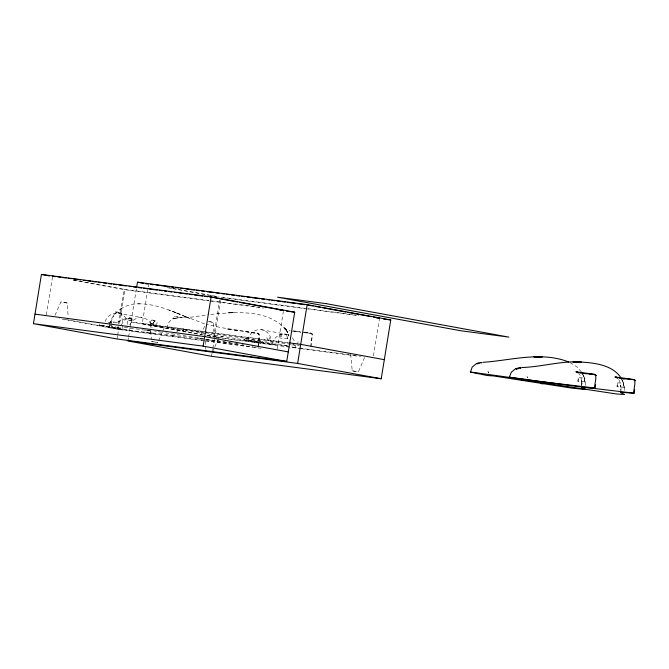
<?xml version="1.0" encoding="UTF-8"?>
<svg xmlns="http://www.w3.org/2000/svg" width="669" height="669" viewBox="0 0 669 669"><rect width="100%" height="100%" fill="white"/><g stroke="black" fill="none" stroke-linecap="round" stroke-linejoin="round"><path stroke-width="0.5" stroke-dasharray="3.35 2.51" d="M287.503 338.213L287.402 338.69L280.487 338.088M585.141 382.166L584.121 378.01L578.167 377.692L578.024 381.547L584.982 381.807M624.127 386.598L623.207 383.178L617.253 382.86L617.102 386.724L624.219 387.334L624.144 386.665M585.626 385.352L584.38 377.776L582.891 374.782M624.704 390.52L623.458 382.952L622.421 380.845M584.121 378.01L584.974 381.79M295.38 345.388L295.221 347.587L298.29 347.989M205.876 333.772L183.808 330.352L183.866 329.031L183.808 330.352L181.282 330.319L166.974 327.266L168.805 322.508L170.704 320.292L173.488 318.62L177.109 317.733L191.518 317.123L208.745 314.706M174.902 318.218C167.743 320.568 181.006 312.716 177.31 318.319M183.339 330.436L183.431 329.332M263.594 343.398L247.037 340.362L246.301 338.757A3.521 2.266 -79.6 0 0 245.163 338.614L243.951 339.961L260.509 342.988L261.721 341.642A3.521 2.266 -79.6 0 1 262.858 341.792L263.594 343.398L272.082 344.518C272.902 338.991 277.802 334.324 283.439 334.057A27.011 17.394 -79.6 0 1 287.653 334.617L288.69 335.018M295.221 347.587L270.987 343.147C271.982 337.745 268.729 331.849 263.419 330.177A27.011 17.394 -79.6 0 0 259.212 329.616C253.576 329.884 248.676 334.55 247.848 340.086L272.082 344.518M291.651 344.903L293.181 344.987L293.632 341.441M582.005 383.63L581.528 387.343L581.696 379.867L582.005 383.63L580.784 376.496L579.254 373.77M621.083 388.798L620.849 390.654L620.782 385.043L621.083 388.798L619.862 381.664L618.332 378.938M130.923 320.836C119.743 317.992 139.102 316.646 130.881 320.752M178.255 317.917L176.541 317.817M183.097 329.483L182.963 330.436L183.281 329.407M297.646 344.468L298.039 341.842M311.085 346.801L312.323 334.316L310.408 332.828L304.663 332.15M46.362 314.915L52.458 277.234M65.595 319.481L117.677 329.023L118.329 324.95M118.497 323.93L124.108 289.309L259.706 307.247M117.042 338.982L117.51 336.122M117.66 335.169L118.915 327.417M119.575 323.344L125.019 289.736L208.828 300.824M127.946 340.981L128.44 337.97M128.599 336.967L130.062 327.935M130.221 326.932L136.476 288.314M203.501 334.926L142.238 323.704L148.008 288.063M148.175 287.043L148.669 283.991M207.591 335.679L213.712 336.8L219.658 300.138M211.546 356.293L212.031 353.282M212.19 352.279L212.683 349.268M212.842 348.265L214.306 339.233M220.569 300.565L214.632 337.226L212.591 336.85M257.941 346.868L259.304 335.278L258.125 333.212L221.606 327.71L206.453 324.398M258.15 346.918L259.43 337.577L258.995 333.965L244.553 331.498M277.242 349.101L283.347 311.419M310.592 346.701L311.997 337.209L312.005 333.864L311.478 333.162L312.323 334.316L309.772 333.17L303.024 332.351M373.453 355.858L379.39 319.197M132.771 320.083L130.179 318.879L127.679 319.556M269.498 337.427L268.495 341.449L206.085 332.844M100.091 325.251L119.985 328.186L120.905 325.761M113.496 322.926L114.039 321.271M110.736 324.808L112.258 320.25M109.557 324.323C111.087 317.758 115.553 312.164 121.214 308.643M109.708 324.206L111.514 318.896M105.1 321.513C106.664 316.939 111.054 313.435 115.921 313.192A27.011 17.394 -79.6 0 1 120.127 313.744C124.677 315.208 127.838 319.782 127.854 324.524M158.695 340.613L162.366 332.033M162.776 331.08L164.407 327.266L150.191 324.958L150.584 330.152M213.21 350.598L214.431 347.738M214.841 346.785L218.947 337.268L212.382 336.382M350.707 354.294L352.22 370.852L358.408 371.847L364.555 357.53M54.992 315.3L60.904 301.97L67.059 302.982L68.213 316.429M122.644 325.377L122.979 329.516L115.913 328.546L108.687 327.2L110.326 323.378M110.736 322.425L115.235 311.946L118.38 312.381L121.582 312.983L122.552 324.348M201.026 334.625L204.706 326.054M129.761 324.875C131.584 320.819 135.682 317.867 140.147 317.624A27.011 17.394 -79.6 0 1 144.362 318.185C148.518 319.531 151.57 323.495 152.014 327.818M287.436 337.435L286.432 334.542L287.402 338.69M121.089 325.059L124.559 320.158L127.436 318.486L126.575 318.795L129.962 318.093L123.606 319.213L117.025 322.433L117.978 322.006L115.712 322.6L106.103 322.717M173.547 335.445L133.8 330.929L98.795 325.084L99.681 324.072M182.244 330.402L182.863 329.566M578.024 381.547L578.334 377.508M617.102 386.724L617.412 382.685M153.276 323.211L151.671 323.645L150.525 322.951M153.31 323.177L154.221 322.006L154.188 320.877M108.687 327.2L122.987 329.508M150.157 324.983L164.432 327.283M280.788 334.04L280.077 337.511A2.024 0.636 -85 0 0 281.172 336.808L281.273 336.039A2.024 0.636 -85 0 0 281.022 334.182L286.416 334.533M174.684 333.095L179.902 330.377M120.52 308.986C126.232 305.39 133.072 303.45 139.821 303.91M174.35 316.914L174.977 316.613M152.03 319.999L150.383 321.538L150.517 322.943M152.047 319.991L156.237 321.145A2.024 1.773 -68.9 0 1 157.039 323.102L156.78 323.846A2.032 1.781 -69.1 0 1 153.761 324.189C152.691 322.659 154.48 320.175 156.237 321.145M165.653 332.853L217.333 340.906L219.056 340.27M177.185 318.352L173.405 318.954M102.416 325.602L105.016 325.126M166.974 327.266L187.487 330.085M210.752 314.405C235.914 311.971 268.57 308.852 286.583 330.402L284.216 328.42L287.143 330.143L285.036 329.315L290.12 330.444M67.067 302.998L60.754 301.987M213.102 322.324L208.243 321.597M352.086 370.802L358.4 371.822M129.385 318.31L130.355 318.344M180.02 317.658L184.351 317.624M121.524 312.983L115.244 311.955M287.519 345.806L262.808 342.837L206.838 333.931M138.048 303.81C156.245 303.592 173.07 311.562 189.519 318.31L175.546 312.548L182.436 315.325M286.457 345.748L284.442 345.597M294.159 345.062L295.138 345.129L293.181 344.987M146.452 332.501L147.531 332.585M152.39 333.003L150.475 332.819M98.795 325.084L100.434 325.301L99.756 325.201M297.513 345.346L299.352 345.538M294.41 331.498L300.69 332.184M293.139 330.837L299.796 331.581M291.726 331.046L301.368 332.159M303.902 332.552L311.888 333.68M290.931 344.217L268.495 341.449L266.438 336.766M171.824 335.219L203.301 339.317L202.322 337.703M274.691 344.485L270.067 343.866M221.188 297.22L307.096 308.585M308.133 308.727L356.778 315.158M223.137 297.78L304.872 308.601M305.909 308.735L358.676 315.718M209.865 300.966L263.67 308.083M288.339 342.729L131.04 321.914L201.377 334.801M142.238 323.704L288.188 343.021M247.848 340.086L270.987 343.147M243.951 339.961L247.037 340.362M213.712 336.8L260.509 342.988M299.319 348.123L351.593 355.047M352.622 355.18L356.719 355.724M216.681 337.502L300.523 348.591M301.276 348.691L360.742 356.56M150.918 331.021L122.728 326.982M117.677 329.023L204.622 340.529M205.659 340.663L253.275 346.968M254.304 347.102L256.378 347.378M204.488 340.822L118.589 329.449L59.457 318.62M205.5 340.956L263.477 348.624M205.182 339.576L233.606 343.532M206.688 335.161L218.863 337.226M207.055 339.827L211.379 340.421M241.935 344.694L244.244 345.02M234.56 343.665L239.293 344.326M234.443 330.126L256.812 333.279L259.196 334.408M228.372 329.257L239.034 330.712M235.839 343.649L238.641 344.05M208.184 321.454L213.102 322.307L214.331 336.783M226.975 328.964L233.088 329.85M229.81 342.762L232.829 343.205M204.145 332.56L196.293 331.398M217.333 340.906L229.81 342.762M198.768 331.765L184.008 329.566M223.638 341.851L226.724 342.311M147.682 330.076L149.99 330.427M154.715 331.155L156.32 331.398M197.865 337.92L203.493 338.79M158.127 331.682L162.149 332.309M108.085 326.464L109.95 326.756M114.073 327.4L115.26 327.584M129.694 320.76L130.204 320.852M220.912 336.264L223.011 336.607M210.852 336.139L207.574 335.57M100.542 325.402L101.445 325.56M169.09 287.729L172.159 288.289M173.179 288.481L177.26 289.225M178.28 289.409L219.131 296.894M167.033 287.611L208.828 295.272M209.849 295.455L212.909 296.016M213.929 296.2L218.002 296.952M74.067 280.144L124.108 289.309M73.03 280.211L125.019 289.736M261.345 329.7L285.579 334.14M118.053 313.268L142.288 317.708M245.749 338.573L262.307 341.608M144.855 329.859L150.918 330.971M177.711 329.717L178.197 329.817M109.39 325.326L120.228 328.161M112.425 326.246L111.33 325.97L111.882 326.112M204.714 323.913L182.963 315.551M150.985 323.411L154.271 324.682M570.038 362.548L577.13 367.055L581.562 372.115M153.611 320.133L154.179 320.852M292.437 337.77L294.812 341.943M624.219 387.334L623.24 383.63M527.44 377.408L527.038 376.697L527.674 377.935M488.596 372.758L487.96 371.529L488.847 373.193M621.049 378.094L623.458 382.952L621.777 379.524M581.963 372.926L584.38 377.776L582.699 374.347M205.191 341.165L205.542 345.296M205.626 346.333L205.885 349.427M150.676 331.18L151.37 339.442M151.554 341.491L157.876 342.528L151.595 341.491M231.315 312.716L227.502 312.799L234.76 312.657L231.315 312.716M130.279 317.917L129.527 317.926L130.279 317.917M176.056 312.724L168.872 310.006L176.056 312.724M286.608 330.603L283.756 326.79L287.837 332.66L285.153 328.604L287.051 331.28L288.975 336.097L286.608 330.603"/><path stroke-width="1" d="M33.45 323.671L41.428 274.424L211.12 296.877L294.711 312.189L286.733 361.436L117.042 338.982L33.45 323.671L203.142 346.132L286.733 361.436M136.643 287.294L137.471 282.201L307.155 304.654L390.755 319.966L381.23 378.746L211.546 356.293L127.946 340.981L297.638 363.434L381.23 378.746M203.142 346.132L211.12 296.877M297.638 363.434L307.155 304.654M476.663 363.384L472.23 367.038L470.391 372.081L487.166 375.518L493.521 375.953L572.321 388.187L584.53 389.4L585.542 389.199L581.528 387.343L595.05 388.079L594.415 387.936L595.845 378.453L595.577 374.448L575.842 371.755L577.999 372.591L577.113 371.922L578.468 373.118M634.697 389.743L634.103 393.221L633.501 393.104L634.931 383.621L634.655 379.624L614.92 376.931L617.086 377.759L616.199 377.099L617.546 378.286M595.017 388.053L595.619 384.575M527.966 380.561L524.697 380.427L509.36 377.165L511.317 372.207L515.74 368.552M481.739 362.874L480.451 362.665C482.767 362.381 476.479 362.69 477.022 363.785M520.817 368.05L520.131 368.36M517.237 368.502C513.508 369.372 520.474 366.938 520.85 367.841M527.966 380.527L616.55 393.991L624.562 394.484L620.606 392.511L621.576 392.327L634.137 393.247M478.728 363.585L479.263 363.51M516.644 368.954L518.299 368.686M470.282 371.997L538.428 381.347L594.415 387.936M509.36 377.165L577.506 386.515L633.501 393.104M477.081 363.802L477.465 363.794M482.792 362.339C511.141 360.432 540.886 351.074 568.65 361.971M521.87 367.515C542.71 366.896 563.072 360.081 584.07 362.255C597.225 363.275 612.47 365.726 620.648 377.283M582.824 373.528L584.288 373.645M621.902 378.696L624.102 378.88M580.04 373.059L594.08 374.489L596.322 375.585L595.276 374.699L589.882 374.163M619.126 378.236L633.158 379.658L635.399 380.753L634.363 379.867M628.969 379.331L631.227 379.557M150.742 284.266L153.845 284.676M155.919 284.952L159.021 285.362M161.087 285.63L169.374 286.733M171.44 287.001L173.514 287.277M175.579 287.553L178.69 287.963M180.755 288.239L183.866 288.648M185.932 288.924L189.034 289.334M191.108 289.602L194.211 290.02M196.285 290.287L199.387 290.706M201.461 290.973L204.563 291.383M206.637 291.659L213.879 292.621M215.953 292.897L219.056 293.306M222.158 293.716L224.232 293.992M226.298 294.26L229.408 294.678M231.474 294.945L234.585 295.355M236.65 295.631L239.761 296.041M241.827 296.317L244.929 296.727M247.003 297.003L250.106 297.412M252.18 297.688L259.421 298.65M261.495 298.918L264.598 299.327M267.709 299.745L269.774 300.013M271.848 300.289L274.951 300.699M277.025 300.975L280.127 301.385M282.193 301.66L285.303 302.07M287.369 302.346L295.656 303.442M297.722 303.718L304.972 304.671M376.446 317.767L379.557 318.176L373.427 317.056M383.513 319.004L390.755 319.966M55.728 276.623L52.625 276.213L54.666 276.59M57.802 276.899L60.904 277.309M62.978 277.585L66.08 277.995M68.154 278.271L71.257 278.68M73.331 278.956L80.573 279.91M83.675 280.328L85.749 280.595M87.823 280.871L90.925 281.281M92.991 281.557L96.102 281.967M98.167 282.243L101.278 282.653M103.344 282.928L106.455 283.338M108.52 283.614L111.623 284.024M113.697 284.3L116.799 284.71M118.873 284.977L126.115 285.939M129.226 286.349L131.291 286.625M133.365 286.901L136.468 287.31M138.542 287.586L141.644 287.996M143.718 288.272L146.82 288.682M148.894 288.949L157.173 290.045M159.239 290.321L162.35 290.731M164.415 291.007L166.489 291.283M168.555 291.559L171.665 291.968M174.768 292.378L176.842 292.654M178.907 292.922L182.01 293.34M184.084 293.607L187.186 294.017M189.26 294.293L192.363 294.703M194.436 294.979L202.715 296.074M204.789 296.35L207.892 296.76M209.957 297.036L212.031 297.312M279.374 309.856L283.514 310.399L239.602 302.355M286.432 311.093L294.711 312.189M289.343 342.863L300.724 344.368L384.324 359.679M34.997 314.146L204.681 336.599L288.28 351.911M540.611 383.504L542.86 383.855M308.075 305.081L313.176 306.017M315.224 306.394L320.326 307.33M322.366 307.698L345.856 312.005M347.897 312.381L371.387 316.68M150.709 284.367L152.749 284.735M137.471 282.201L143.584 283.322M145.625 283.698L147.665 284.066M214.072 297.68L237.562 301.987M41.428 274.424L49.581 275.921M517.279 368.51L516.117 368.962L517.288 368.51M520.432 367.733L519.537 367.833L520.44 367.783M542.074 356.953L534.054 356.845L542.074 356.953M581.152 362.121L573.132 362.013L581.152 362.121M325.903 303.601L277.568 297.212L460.515 330.712L508.85 337.109L325.903 303.601"/></g></svg>
